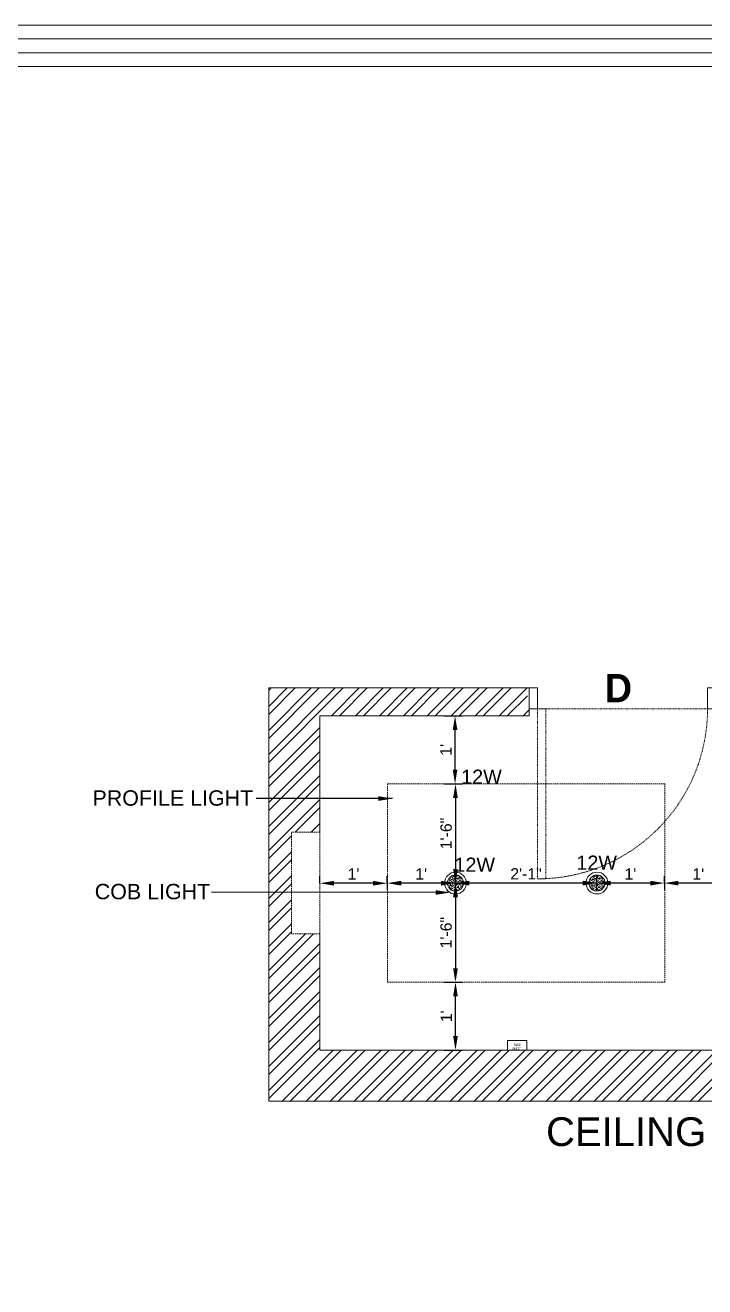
# Model space of a CAD drawing. Header units: inches. Extents: x 213 to 17763, y -4830 to 1802.
# Drawn here: x 7593.3 to 7713.5, y 1190.8 to 1413.7 of the extents above; entities that cross this region are included whole.
import ezdxf

# ---------------------------------------------------------------- set-up
doc = ezdxf.new("R2010")
doc.units = ezdxf.units.IN
doc.header["$MEASUREMENT"] = 0
for name, pattern in [('ACAD_ISO02W100', [15, 12, -3]), ('AUDIT_D_060311083008-3', [0]), ('DASHED2', [0.375, 0.25, -0.125]), ('HIDDEN', [0.375, 0.25, -0.125])]:
    doc.linetypes.add(name, pattern=pattern)
for name, color, linetype in [('.', 30, 'Continuous'), ('A-DOOR', 251, 'AUDIT_D_060311083008-3'), ('A-Door-Frame', 1, 'Continuous'), ('A-Door-Swing', 8, 'HIDDEN'), ('PDF2_0', 7, 'Continuous'), ('PDF3_Text', 1, 'Continuous')]:
    doc.layers.add(name, color=color, linetype=linetype)
doc.layers.add('PDF2_MK. KITCHEN ESSENTAILS', color=7, linetype='Continuous', true_color=0x767676)
doc.layers.add('ROD', color=7, linetype='Continuous', lineweight=9)
doc.styles.add('_mm text style', font='arial.ttf')
doc.styles.add('Annotative', font='arial.ttf')
doc.styles.add('PDF Arial', font='arial.ttf')
doc.styles.get("Standard").update_dxf_attribs({"font": 'arial.ttf'})
doc.dimstyles.new('ISO-25', dxfattribs={"dimtxt": 4.5, "dimasz": 2.5, "dimexe": 1.25, "dimexo": 0.625, "dimtad": 1, "dimdec": 0, "dimlunit": 4, "dimtxsty": 'Standard', "dimcen": 2.5, "dimadec": 0, "dimazin": 0, "dimtfac": 1, "dimtdec": 0, "dimtmove": 0, "dimatfit": 3, "dimfxl": 1, "dimarcsym": 0})

# ---------------------------------------------------------------- blocks, each defined once
blk = doc.blocks.new('*U34')
at = {"layer": 'A-Door-Frame', "lineweight": 5}
for p, q in [((0, -100), (0, 0)), ((900, -100), (900, 0))]:
    blk.add_line(p, q, dxfattribs=at)
for points in [[(0, -100), (40, -100), (40, 0), (0, 0)], [(900, -100), (860, -100), (860, 0), (900, 0)]]:
    blk.add_lwpolyline(points, dxfattribs=at)
at = {"layer": 'A-Door-Swing', "linetype": 'DASHED2', "lineweight": 5}
blk.add_line((47.3, 0), (867.3, 0), dxfattribs=at)
blk.add_lwpolyline([(40, 0), (40, 820), (80, 820), (80, 0)], close=True, dxfattribs=at)
blk.add_arc((40, 0), 820, 360, 90, dxfattribs=at)
blk = doc.blocks.new('*D128')
at = {"color": 0, "linetype": 'ACAD_ISO02W100', "lineweight": -2, "transparency": 16777216}
for p, q in [((7645.36, 1262.12), (7645.36, 1263.37)), ((7657.29, 1262.12), (7657.29, 1263.37))]:
    blk.add_line(p, q, dxfattribs=at)
at = {"color": 0, "linetype": 'AUDIT_D_060311083008-3', "lineweight": -2, "transparency": 16777216}
blk.add_line((7654.79, 1262.12), (7647.86, 1262.12), dxfattribs=at)
at = {"color": 0, "transparency": 16777216}
for points in [[(7647.86, 1262.53), (7647.86, 1261.7), (7645.36, 1262.12)], [(7654.79, 1262.53), (7654.79, 1261.7), (7657.29, 1262.12)]]:
    blk.add_solid(points, dxfattribs=at)
at = {"layer": 'Defpoints', "color": 0, "transparency": 16777216}
for p in [(7645.36, 1262.12), (7645.36, 1262.12), (7657.29, 1262.12)]:
    blk.add_point(p, dxfattribs=at)
at = {"color": 0, "lineweight": 5, "transparency": 16777216, "insert": (7651.32, 1263.75), "char_height": 2, "attachment_point": 5}
blk.add_mtext("1'", dxfattribs=at)
blk = doc.blocks.new('*D129')
at = {"color": 0, "linetype": 'ACAD_ISO02W100', "lineweight": -2, "transparency": 16777216}
for p, q in [((7667.29, 1291.69), (7670.54, 1291.69)), ((7667.29, 1279.69), (7670.54, 1279.69))]:
    blk.add_line(p, q, dxfattribs=at)
at = {"color": 0, "linetype": 'AUDIT_D_060311083008-3', "lineweight": -2, "transparency": 16777216}
blk.add_line((7669.29, 1282.19), (7669.29, 1289.19), dxfattribs=at)
at = {"color": 0, "transparency": 16777216}
for points in [[(7668.87, 1289.19), (7669.7, 1289.19), (7669.29, 1291.69)], [(7668.87, 1282.19), (7669.7, 1282.19), (7669.29, 1279.69)]]:
    blk.add_solid(points, dxfattribs=at)
at = {"layer": 'Defpoints', "color": 0, "transparency": 16777216}
for p in [(7665.29, 1291.69), (7669.29, 1291.69), (7665.29, 1279.69)]:
    blk.add_point(p, dxfattribs=at)
at = {"color": 0, "lineweight": 5, "transparency": 16777216, "insert": (7667.66, 1285.69), "char_height": 2, "attachment_point": 5, "rotation": 90}
blk.add_mtext("1'", dxfattribs=at)
blk = doc.blocks.new('*D130')
at = {"color": 0, "linetype": 'ACAD_ISO02W100', "lineweight": -2, "transparency": 16777216}
for p, q in [((7667.36, 1279.69), (7670.61, 1279.69)), ((7669.36, 1262.13), (7670.61, 1262.13))]:
    blk.add_line(p, q, dxfattribs=at)
at = {"color": 0, "linetype": 'AUDIT_D_060311083008-3', "lineweight": -2, "transparency": 16777216}
blk.add_line((7669.36, 1277.19), (7669.36, 1264.63), dxfattribs=at)
at = {"color": 0, "transparency": 16777216}
for points in [[(7668.94, 1277.19), (7669.78, 1277.19), (7669.36, 1279.69)], [(7668.94, 1264.63), (7669.78, 1264.63), (7669.36, 1262.13)]]:
    blk.add_solid(points, dxfattribs=at)
at = {"layer": 'Defpoints', "color": 0, "transparency": 16777216}
for p in [(7665.29, 1279.69), (7669.29, 1262.13), (7669.36, 1262.13)]:
    blk.add_point(p, dxfattribs=at)
at = {"color": 0, "lineweight": 5, "transparency": 16777216, "insert": (7667.71, 1270.91), "char_height": 2, "attachment_point": 5, "rotation": 90}
blk.add_mtext('1\'-6"', dxfattribs=at)
blk = doc.blocks.new('*D131')
at = {"color": 0, "linetype": 'ACAD_ISO02W100', "lineweight": -2, "transparency": 16777216}
for p, q in [((7657.29, 1262.13), (7657.29, 1260.88)), ((7669.29, 1262.13), (7669.29, 1263.38))]:
    blk.add_line(p, q, dxfattribs=at)
at = {"color": 0, "linetype": 'AUDIT_D_060311083008-3', "lineweight": -2, "transparency": 16777216}
blk.add_line((7666.79, 1262.13), (7659.79, 1262.13), dxfattribs=at)
at = {"color": 0, "transparency": 16777216}
for points in [[(7659.79, 1262.55), (7659.79, 1261.71), (7657.29, 1262.13)], [(7666.79, 1262.55), (7666.79, 1261.71), (7669.29, 1262.13)]]:
    blk.add_solid(points, dxfattribs=at)
at = {"layer": 'Defpoints', "color": 0, "transparency": 16777216}
for p in [(7657.29, 1262.69), (7657.29, 1262.13), (7669.29, 1262.13)]:
    blk.add_point(p, dxfattribs=at)
at = {"color": 0, "lineweight": 5, "transparency": 16777216, "insert": (7663.29, 1263.76), "char_height": 2, "attachment_point": 5}
blk.add_mtext("1'", dxfattribs=at)
blk = doc.blocks.new('*D132')
at = {"color": 0, "linetype": 'ACAD_ISO02W100', "lineweight": -2, "transparency": 16777216}
for p, q in [((7669.36, 1262.15), (7670.61, 1262.15)), ((7669.36, 1244.61), (7670.61, 1244.61))]:
    blk.add_line(p, q, dxfattribs=at)
at = {"color": 0, "linetype": 'AUDIT_D_060311083008-3', "lineweight": -2, "transparency": 16777216}
blk.add_line((7669.36, 1259.65), (7669.36, 1247.11), dxfattribs=at)
at = {"color": 0, "transparency": 16777216}
for points in [[(7668.94, 1259.65), (7669.78, 1259.65), (7669.36, 1262.15)], [(7668.94, 1247.11), (7669.78, 1247.11), (7669.36, 1244.61)]]:
    blk.add_solid(points, dxfattribs=at)
at = {"layer": 'Defpoints', "color": 0, "transparency": 16777216}
for p in [(7669.36, 1262.15), (7668.98, 1244.61), (7669.36, 1244.61)]:
    blk.add_point(p, dxfattribs=at)
at = {"color": 0, "lineweight": 5, "transparency": 16777216, "insert": (7667.71, 1253.38), "char_height": 2, "attachment_point": 5, "rotation": 90}
blk.add_mtext('1\'-6"', dxfattribs=at)
blk = doc.blocks.new('*D133')
at = {"color": 0, "linetype": 'ACAD_ISO02W100', "lineweight": -2, "transparency": 16777216}
for p, q in [((7667.36, 1244.61), (7670.61, 1244.61)), ((7667.36, 1232.61), (7670.61, 1232.61))]:
    blk.add_line(p, q, dxfattribs=at)
at = {"color": 0, "linetype": 'AUDIT_D_060311083008-3', "lineweight": -2, "transparency": 16777216}
blk.add_line((7669.36, 1235.11), (7669.36, 1242.11), dxfattribs=at)
at = {"color": 0, "transparency": 16777216}
for points in [[(7668.94, 1242.11), (7669.78, 1242.11), (7669.36, 1244.61)], [(7668.94, 1235.11), (7669.78, 1235.11), (7669.36, 1232.61)]]:
    blk.add_solid(points, dxfattribs=at)
at = {"layer": 'Defpoints', "color": 0, "transparency": 16777216}
for p in [(7665.36, 1244.61), (7669.36, 1244.61), (7665.36, 1232.61)]:
    blk.add_point(p, dxfattribs=at)
at = {"color": 0, "lineweight": 5, "transparency": 16777216, "insert": (7667.73, 1238.61), "char_height": 2, "attachment_point": 5, "rotation": 90}
blk.add_mtext("1'", dxfattribs=at)
blk = doc.blocks.new('*D134')
at = {"color": 0, "linetype": 'ACAD_ISO02W100', "lineweight": -2, "transparency": 16777216}
for p, q in [((7669.29, 1262.15), (7669.29, 1260.9)), ((7694.38, 1262.15), (7694.38, 1263.4))]:
    blk.add_line(p, q, dxfattribs=at)
at = {"color": 0, "linetype": 'AUDIT_D_060311083008-3', "lineweight": -2, "transparency": 16777216}
blk.add_line((7691.88, 1262.15), (7671.79, 1262.15), dxfattribs=at)
at = {"color": 0, "transparency": 16777216}
for points in [[(7671.79, 1262.56), (7671.79, 1261.73), (7669.29, 1262.15)], [(7691.88, 1262.56), (7691.88, 1261.73), (7694.38, 1262.15)]]:
    blk.add_solid(points, dxfattribs=at)
at = {"layer": 'Defpoints', "color": 0, "transparency": 16777216}
for p in [(7669.29, 1262.72), (7669.29, 1262.15), (7694.38, 1262.15)]:
    blk.add_point(p, dxfattribs=at)
at = {"color": 0, "lineweight": 5, "transparency": 16777216, "insert": (7681.83, 1263.78), "char_height": 2, "attachment_point": 5}
blk.add_mtext('2\'-1"', dxfattribs=at)
blk = doc.blocks.new('*D135')
at = {"color": 0, "linetype": 'ACAD_ISO02W100', "lineweight": -2, "transparency": 16777216}
for p, q in [((7694.3, 1262.14), (7694.3, 1260.89)), ((7706.3, 1262.14), (7706.3, 1263.39))]:
    blk.add_line(p, q, dxfattribs=at)
at = {"color": 0, "linetype": 'AUDIT_D_060311083008-3', "lineweight": -2, "transparency": 16777216}
blk.add_line((7703.8, 1262.14), (7696.8, 1262.14), dxfattribs=at)
at = {"color": 0, "transparency": 16777216}
for points in [[(7696.8, 1262.55), (7696.8, 1261.72), (7694.3, 1262.14)], [(7703.8, 1262.55), (7703.8, 1261.72), (7706.3, 1262.14)]]:
    blk.add_solid(points, dxfattribs=at)
at = {"layer": 'Defpoints', "color": 0, "transparency": 16777216}
for p in [(7694.3, 1262.69), (7694.3, 1262.14), (7706.3, 1262.14)]:
    blk.add_point(p, dxfattribs=at)
at = {"color": 0, "lineweight": 5, "transparency": 16777216, "insert": (7700.3, 1263.76), "char_height": 2, "attachment_point": 5}
blk.add_mtext("1'", dxfattribs=at)
blk = doc.blocks.new('*D136')
at = {"color": 0, "linetype": 'ACAD_ISO02W100', "lineweight": -2, "transparency": 16777216}
for p, q in [((7706.3, 1262.14), (7706.3, 1260.89)), ((7718.3, 1262.14), (7718.3, 1263.39))]:
    blk.add_line(p, q, dxfattribs=at)
at = {"color": 0, "linetype": 'AUDIT_D_060311083008-3', "lineweight": -2, "transparency": 16777216}
blk.add_line((7715.8, 1262.14), (7708.8, 1262.14), dxfattribs=at)
at = {"color": 0, "transparency": 16777216}
for points in [[(7708.8, 1262.55), (7708.8, 1261.72), (7706.3, 1262.14)], [(7715.8, 1262.55), (7715.8, 1261.72), (7718.3, 1262.14)]]:
    blk.add_solid(points, dxfattribs=at)
at = {"layer": 'Defpoints', "color": 0, "transparency": 16777216}
for p in [(7706.3, 1262.69), (7706.3, 1262.14), (7718.3, 1262.14)]:
    blk.add_point(p, dxfattribs=at)
at = {"color": 0, "lineweight": 5, "transparency": 16777216, "insert": (7712.3, 1263.76), "char_height": 2, "attachment_point": 5}
blk.add_mtext("1'", dxfattribs=at)

msp = doc.modelspace()

# ---------------------------------------------------------------- hatches: boundary and pattern name
at = {"layer": '.', "lineweight": 5}
h = msp.add_hatch(dxfattribs=at)
h.set_pattern_fill('ANSI32', color=1, scale=8)
h.set_pattern_definition([(45, (6195.3587, 637.2534), (-2.1213203, 2.1213203), []), (45, (6196.773, 637.2534), (-2.1213203, 2.1213203), [])])
h.paths.add_polyline_path([(7645.36, 1291.69), (7682.41, 1291.69), (7682.41, 1292.96), (7682.07, 1292.96), (7682.07, 1296.62), (7636.36, 1296.62), (7636.36, 1223.61), (7772.38, 1223.61), (7772.38, 1296.62), (7715.07, 1296.62), (7715.07, 1292.96), (7715.07, 1291.69), (7763.38, 1291.69), (7763.38, 1262.15), (7768.38, 1262.15), (7768.38, 1250.15), (7763.38, 1250.15), (7763.38, 1232.61), (7645.36, 1232.61), (7645.36, 1250.15), (7645.36, 1253.15), (7640.36, 1253.15), (7640.36, 1271.15), (7645.36, 1271.15)])
at = {"lineweight": 5}
h = msp.add_hatch(dxfattribs=at)
h.set_pattern_fill('AR-SAND', color=1, scale=0.2)
h.set_pattern_definition([(37.5, (-118270.16926, -237058.95948), (-0.01259867162, 0.3853647538), [0, -0.304, 0, -0.34, 0, -0.325]), (7.5, (-118270.16926, -237058.9595), (0.3539553411, 0.564429213), [0, -0.164, 0, -0.274, 0, -0.105]), (327.5, (-118270.41526, -237058.95948), (0.62282837235, 0.0011318107), [0, -0.1, 0, -0.36, 0, -0.47]), (317.5, (-118270.41526, -237058.9595), (0.6012253209, 0.175535113), [0, -0.05, 0, -0.236, 0, -0.27])])
h.paths.add_polyline_path([(7670.79, 1262.15, -1), (7667.93, 1262.15, -1)])
h = msp.add_hatch(dxfattribs=at)
h.set_pattern_fill('AR-SAND', color=1, scale=0.2)
h.set_pattern_definition([(37.5, (-118245.15313, -237058.95948), (-0.01259867162, 0.3853647538), [0, -0.304, 0, -0.34, 0, -0.325]), (7.5, (-118245.15313, -237058.9595), (0.3539553411, 0.564429213), [0, -0.164, 0, -0.274, 0, -0.105]), (327.5, (-118245.39913, -237058.95948), (0.62282837235, 0.0011318107), [0, -0.1, 0, -0.36, 0, -0.47]), (317.5, (-118245.39913, -237058.9595), (0.6012253209, 0.175535113), [0, -0.05, 0, -0.236, 0, -0.27])])
h.paths.add_polyline_path([(7695.81, 1262.15, -1), (7692.95, 1262.15, -1)])

# ---------------------------------------------------------------- linework, layer by layer
for p, q in [((7636.36, 1223.61), (7636.36, 1296.62)), ((7682.41, 1296.62), (7636.36, 1296.62)), ((7682.41, 1291.69), (7682.41, 1296.62)), ((7645.36, 1271.15), (7645.36, 1291.69)), ((7682.41, 1291.69), (7645.36, 1291.69)), ((7645.36, 1244.61), (7645.36, 1253.15)), ((7645.36, 1232.61), (7645.36, 1250.15))]:
    msp.add_line(p, q, dxfattribs=at)
at = {"linetype": 'DASHED2', "lineweight": 5}
for p, q in [((7640.36, 1253.15), (7640.36, 1271.15)), ((7645.36, 1271.15), (7640.36, 1271.15)), ((7645.36, 1271.15), (7645.36, 1253.15)), ((7645.36, 1253.15), (7640.36, 1253.15))]:
    msp.add_line(p, q, dxfattribs=at)
at = {"color": 6, "linetype": 'DASHED2', "lineweight": 5}
msp.add_lwpolyline([(7657.36, 1279.69), (7706.38, 1279.69), (7706.38, 1244.61), (7657.36, 1244.61)], close=True, dxfattribs=at)
at = {"color": 5, "lineweight": 5}
msp.add_lwpolyline([(7678.57, 1234.3), (7681.99, 1234.3), (7681.99, 1232.62), (7678.57, 1232.62)], close=True, dxfattribs=at)
at = {"lineweight": 5}
for centre, radius in [((7669.36, 1262.15), 1.93), ((7694.38, 1262.15), 1.93), ((7669.36, 1262.15), 1.43), ((7694.38, 1262.15), 1.43)]:
    msp.add_circle(centre, radius, dxfattribs=at)
at = {"layer": 'PDF2_0', "lineweight": 5}
msp.add_lwpolyline([(8022.29, 842.69), (7363.35, 842.69), (7363.35, 1413.74), (8168.71, 1413.74), (8168.71, 989.11, -0.414214)], format="xyb", close=True, dxfattribs=at)
for points in [[(8022.29, 845.12), (7365.77, 845.12), (7365.77, 1411.32), (8166.29, 1411.32), (8166.29, 989.11, -0.414214), (8022.29, 845.12)], [(8022.29, 847.56), (7368.22, 847.56), (7368.22, 1408.88), (8163.85, 1408.88), (8163.85, 989.11, -0.414214), (8022.29, 847.56)]]:
    msp.add_lwpolyline(points, format="xyb", dxfattribs=at)
msp.add_lwpolyline([(7370.66, 1406.44), (8026.93, 1406.44), (8026.93, 865.37), (7370.66, 865.37)], close=True, dxfattribs=at)
at = {"layer": 'PDF2_MK. KITCHEN ESSENTAILS', "lineweight": 5}
msp.add_lwpolyline([(7370.66, 865.37), (8026.93, 865.37), (8026.93, 1406.44), (7370.66, 1406.44)], close=True, dxfattribs=at)
at = {"layer": 'ROD', "color": 0, "lineweight": 5}
for p, q in [((7763.38, 1232.61), (7645.36, 1232.61)), ((7772.38, 1223.61), (7636.36, 1223.61))]:
    msp.add_line(p, q, dxfattribs=at)
msp.add_lwpolyline([(7652.47, 1291.69), (7654.94, 1291.69)], dxfattribs=at)

# ---------------------------------------------------------------- block references
at = {"layer": 'A-DOOR', "lineweight": 5, "xscale": -0.03666666666666651, "yscale": 0.03666666666666651, "zscale": 0.03666666666666651, "rotation": 180}
msp.add_blockref('*U34', (7682.41, 1292.96), dxfattribs=at)

# ---------------------------------------------------------------- texts
at = {"lineweight": 5, "attachment_point": 1}
for s, insert, char_height, width, style in [('\\pxqc;{\\fAIGDT|b1|i0|c2|p2;\\C6;D}', (7692.51, 1299.1), 5, 11.3393, 'Annotative'), ('PROFILE LIGHT', (7605.16, 1278.54), 2.7146, 64.865, '_mm text style'), ('COB LIGHT', (7605.56, 1262), 2.715, 64.865, '_mm text style')]:
    msp.add_mtext(s, dxfattribs=dict(at, insert=insert, char_height=char_height, width=width, style=style))
at = {"layer": 'PDF3_Text', "lineweight": 5, "style": 'PDF Arial'}
for s, insert, char_height, attachment_point in [('12W', (7677.55, 1279.69), 2.5, 9), ('12W', (7676.36, 1264.15), 2.5, 9), ('12W', (7697.93, 1264.51), 2.5, 9), ('SW2 \\P@4\'6"', (7680.87, 1232.62), 0.4, 9), ('CEILING', (7685.38, 1215.61), 5.069, 7)]:
    msp.add_mtext(s, dxfattribs=dict(at, insert=insert, char_height=char_height, attachment_point=attachment_point))

# ---------------------------------------------------------------- dimensions: what is measured, and where the dimension line sits
at = {"lineweight": 5}
for base, p1, p2, picture, middle in [((7669.29, 1291.69), (7665.29, 1279.69), (7665.29, 1291.69), '*D129', (7667.66, 1285.69)), ((7669.36, 1262.13), (7665.29, 1279.69), (7669.29, 1262.13), '*D130', (7667.71, 1270.91)), ((7669.36, 1244.61), (7669.36, 1262.15), (7668.98, 1244.61), '*D132', (7667.71, 1253.38)), ((7669.36, 1244.61), (7665.36, 1232.61), (7665.36, 1244.61), '*D133', (7667.73, 1238.61))]:
    dim = msp.add_linear_dim(base=base, p1=p1, p2=p2, angle=90, dimstyle='ISO-25', override={"dimtxt": 2, "dimtmove": 1, "dimfxl": 2, "dimfxlon": 1, "dimarcsym": 2}, dxfattribs=at)
    dim.commit()
    dim.dimension.update_dxf_attribs({"geometry": picture, "text_midpoint": middle})
for base, p1, p2, picture, middle in [((7645.36, 1262.12), (7657.29, 1262.12), (7645.36, 1262.12), '*D128', (7651.32, 1263.75)), ((7657.29, 1262.13), (7669.29, 1262.13), (7657.29, 1262.69), '*D131', (7663.29, 1263.76)), ((7669.29, 1262.15), (7694.38, 1262.15), (7669.29, 1262.72), '*D134', (7681.83, 1263.78)), ((7694.3, 1262.14), (7706.3, 1262.14), (7694.3, 1262.69), '*D135', (7700.3, 1263.76)), ((7706.3, 1262.14), (7718.3, 1262.14), (7706.3, 1262.69), '*D136', (7712.3, 1263.76))]:
    dim = msp.add_linear_dim(base=base, p1=p1, p2=p2, dimstyle='ISO-25', override={"dimtxt": 2, "dimtmove": 1, "dimfxl": 2, "dimfxlon": 1, "dimarcsym": 2}, dxfattribs=at)
    dim.commit()
    dim.dimension.update_dxf_attribs({"geometry": picture, "text_midpoint": middle})

# ---------------------------------------------------------------- leaders
for points in [[(7658.21, 1277.08), (7634.12, 1277.08)], [(7668.38, 1260.48), (7626.2, 1260.52)]]:
    msp.add_leader(points, dimstyle='ISO-25', override={"dimgap": 0.625, "dimtad": 0}, dxfattribs=at)

doc.saveas('drawing.dxf')
